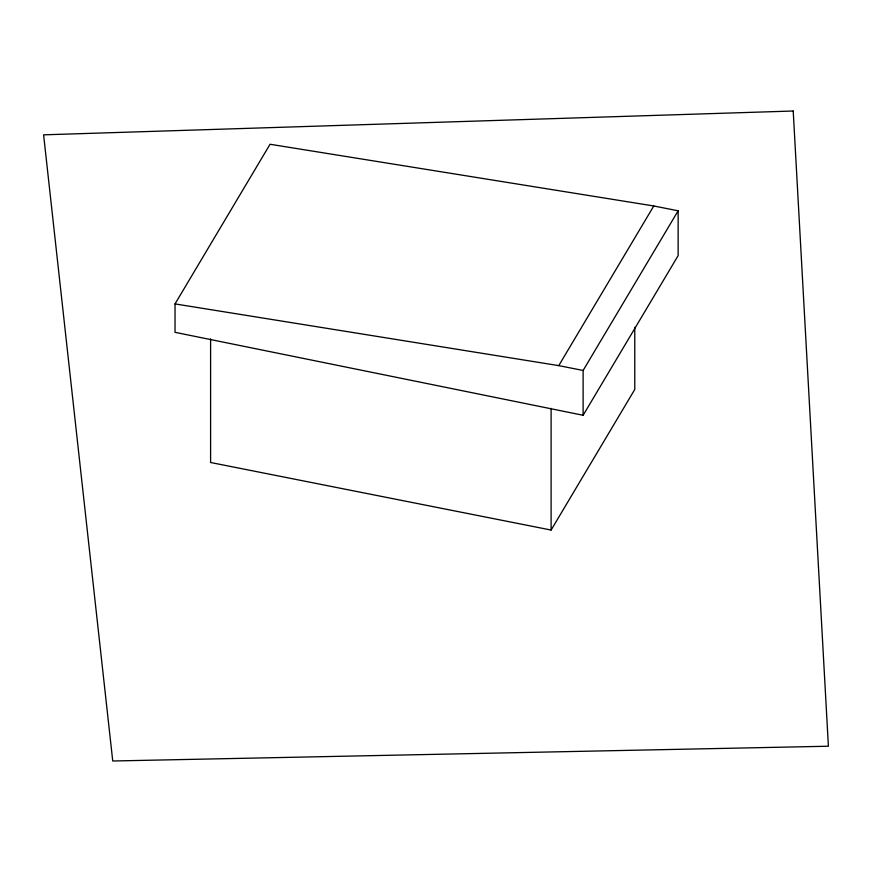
<?xml version="1.0" encoding="UTF-8"?>
<svg xmlns="http://www.w3.org/2000/svg" width="872" height="872" viewBox="0 0 872 872"><rect width="100%" height="100%" fill="white"/><g stroke="black" fill="none" stroke-linecap="round" stroke-linejoin="round"><path stroke-width="1.31" d="M175.032 303.914L270.048 144.262L653.782 205.977L678.144 210.806L678.144 255.627L583.117 415.279L175.032 332.33L175.032 303.914L558.756 365.63L583.117 370.458L678.144 210.806M558.756 365.63L653.782 205.977M210.599 338.881L210.599 462.498L551.104 530.056L634.772 389.457L634.772 327.273M583.117 370.458L583.117 415.279M551.104 408.379L551.104 530.056M793.204 111.006L43.6 134.833L112.739 760.994L828.4 746.225L793.204 111.006"/></g></svg>
